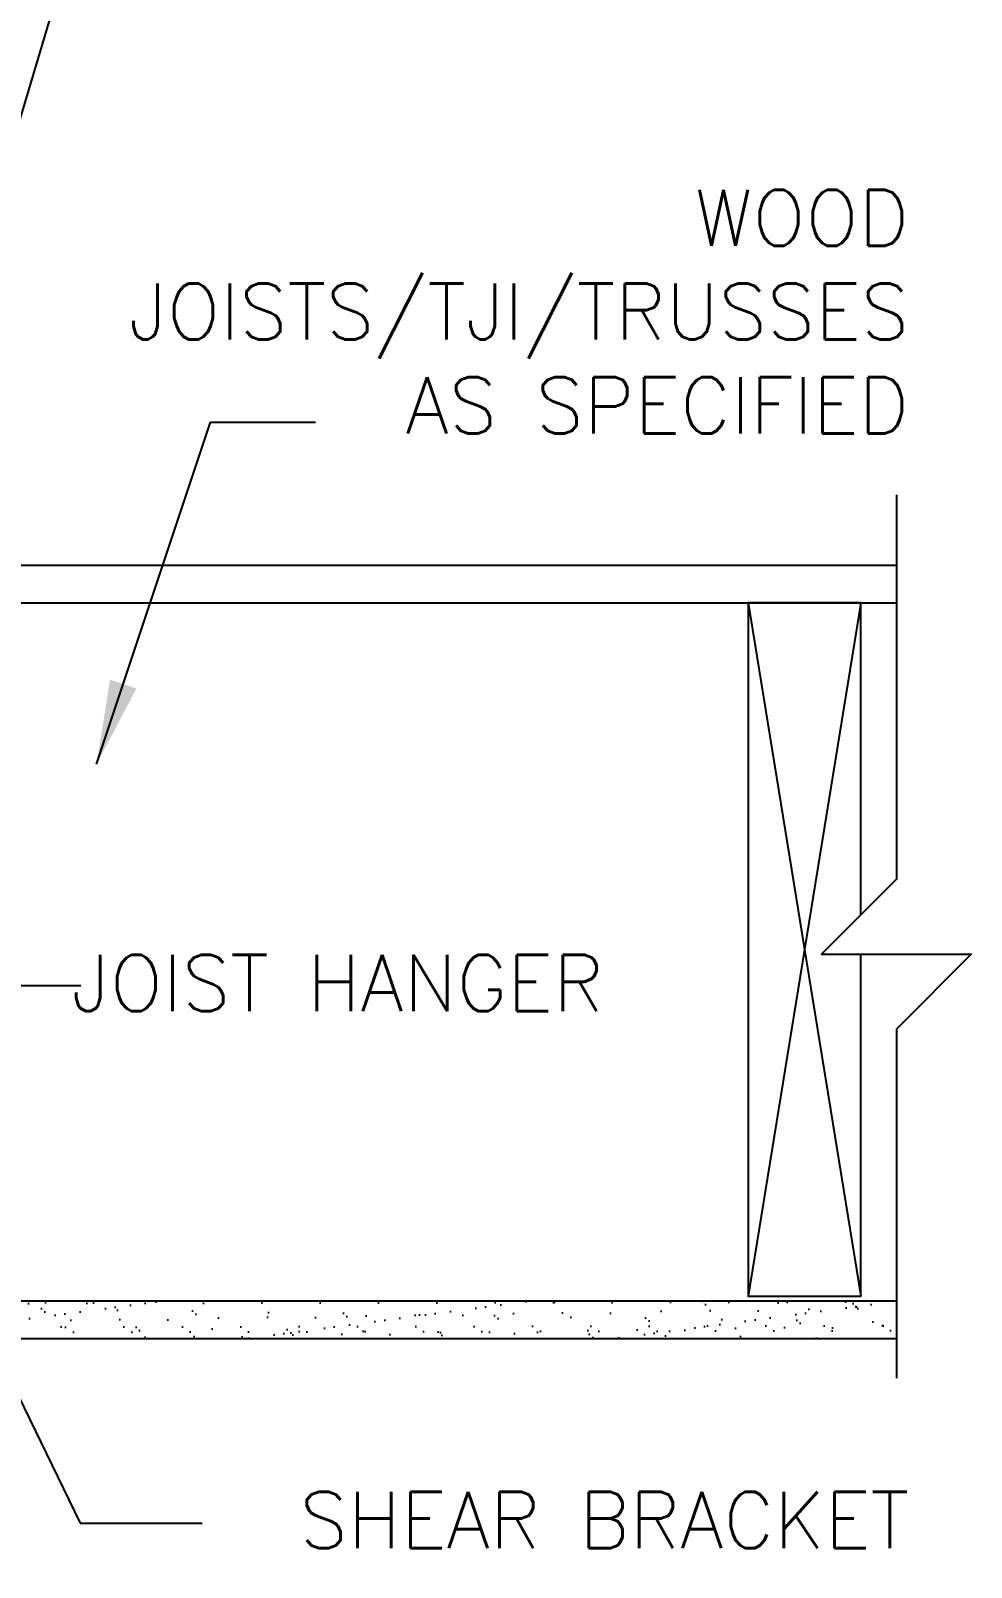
# Model space of a CAD drawing. Header units: inches. Extents: x 25.8 to 77.9, y -14.5 to 56.3.
# Drawn here: x 60.9 to 73.45, y 15.7 to 36.2 of the extents above; entities that cross this region are included whole.
import ezdxf
from ezdxf.enums import TextEntityAlignment as Align

# ---------------------------------------------------------------- set-up
doc = ezdxf.new("R2010")
doc.units = ezdxf.units.IN
doc.header["$LTSCALE"] = 0.5
doc.header["$MEASUREMENT"] = 0
for name, color, linetype in [('HATCH', 12, 'Continuous'), ('line25', 2, 'Continuous'), ('LINE9', 9, 'Continuous'), ('TEXT', 4, 'Continuous')]:
    doc.layers.add(name, color=color, linetype=linetype)
doc.styles.add('DIM', font='romans.shx', dxfattribs={"width": 0.7})
doc.styles.add('ROMANS', font='romans.shx', dxfattribs={"height": 1.125})
doc.dimstyles.new('ext_12', dxfattribs={"dimscale": 12, "dimtxt": 0.09375, "dimasz": 0.09375, "dimexe": 0.09375, "dimexo": 0.0625, "dimgap": 0.0625, "dimtad": 1, "dimdec": 1, "dimzin": 3, "dimdsep": 46, "dimlunit": 4, "dimtxsty": 'DIM', "dimcen": 0.09, "dimdle": 0.09375, "dimclrt": 4, "dimadec": 0, "dimazin": 0, "dimtfac": 1, "dimtdec": 1, "dimtmove": 2, "dimatfit": 3, "dimfxl": 0, "dimfrac": 2, "dimtolj": 1, "dimtzin": 0, "dimarcsym": 0})

msp = doc.modelspace()

# ---------------------------------------------------------------- hatches: boundary and pattern name
at = {"layer": 'HATCH'}
h = msp.add_hatch(dxfattribs=at)
h.set_pattern_fill('AR-SAND', color=256, scale=0.25, style=0)
h.paths.add_polyline_path([(72.452, 19.254), (59.006, 19.254), (57.381, 19.254), (57.301, 19.254), (57.301, 18.754), (72.452, 18.754)])

# ---------------------------------------------------------------- linework, layer by layer
for p, q in [((70.477, 28.567), (71.977, 19.317)), ((71.977, 28.567), (70.477, 19.317))]:
    msp.add_line(p, q, dxfattribs=at)
at = {"layer": 'line25'}
for p, q in [((57.301, 28.567), (72.452, 28.567)), ((59.006, 19.254), (72.452, 19.254))]:
    msp.add_line(p, q, dxfattribs=at)
msp.add_lwpolyline([(71.977, 24.404), (71.977, 28.567), (70.477, 28.567), (70.477, 19.317), (71.977, 19.317), (71.977, 23.879)], dxfattribs=at)
at = {"layer": 'LINE9'}
for p, q in [((57.301, 29.067), (72.452, 29.067)), ((57.301, 18.754), (72.452, 18.754))]:
    msp.add_line(p, q, dxfattribs=at)
for points in [[(72.452, 30.004), (72.452, 27.637)], [(72.452, 28.567), (72.452, 24.879), (71.452, 23.879), (73.452, 23.879), (72.452, 22.879), (72.452, 18.225)]]:
    msp.add_lwpolyline(points, dxfattribs=at)

# ---------------------------------------------------------------- texts
at = {"layer": 'TEXT', "style": 'ROMANS'}
msp.add_text(' JOIST HANGER', height=0.75, dxfattribs=at).set_placement((60.929, 23.494), align=Align.MIDDLE_LEFT)
at = {"layer": 'TEXT', "char_height": 0.75, "width": 11.43486, "attachment_point": 6, "style": 'ROMANS'}
for s, insert in [('WOOD JOISTS/TJI/TRUSSES AS SPECIFIED', (72.622, 32.451)), ('SHEAR BRACKET', (72.622, 16.332))]:
    msp.add_mtext(s, dxfattribs=dict(at, insert=insert))

# ---------------------------------------------------------------- leaders
at = {"layer": 'TEXT'}
for points, override in [([(58.818, 28.504), (61.763, 38.384), (66.822, 38.384)], {"dimtad": 0}), ([(61.781, 26.413), (63.302, 30.975), (64.7, 30.975)], {"dimtad": 0}), ([(58.863, 23.463), (61.573, 23.463)], {"dimgap": 0.0625, "dimtad": 0}), ([(59.037, 21.478), (61.561, 16.289), (63.189, 16.289)], {"dimgap": 0.0625, "dimtad": 0}), ([(55.408, 20.232), (60.492, 12.716), (62.461, 12.716)], {"dimgap": 0.0625, "dimtad": 0})]:
    msp.add_leader(points, dimstyle='ext_12', override=override, dxfattribs=at)

doc.saveas('drawing.dxf')
